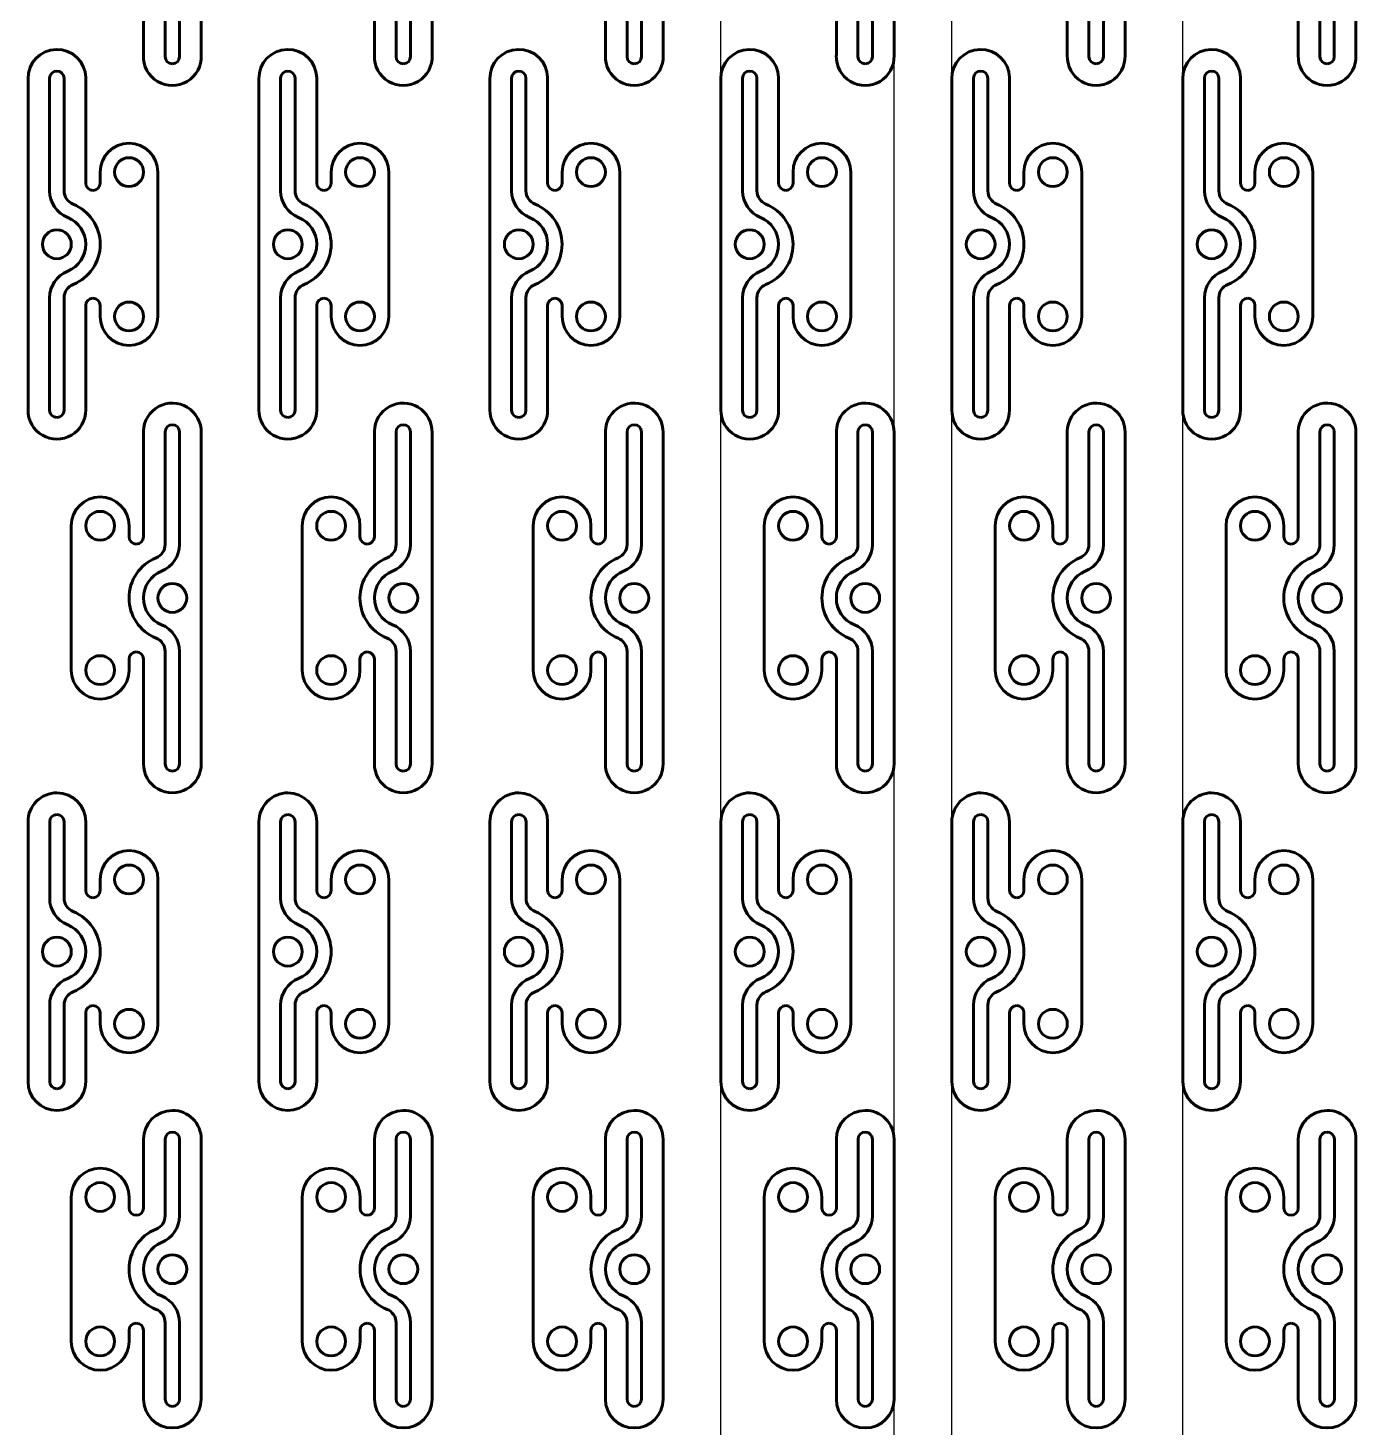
# Model space of a CAD drawing. Header units: millimetres. Extents: x -2 to 186, y -196 to 18.
# Drawn here: x -2 to 90, y -195 to -98 of the extents above; entities that cross this region are included whole.
import ezdxf

# ---------------------------------------------------------------- set-up
doc = ezdxf.new("R2010")
doc.units = ezdxf.units.MM
doc.linetypes.add('K5LT_BASIC', pattern=[0])

# ---------------------------------------------------------------- blocks, each defined once
blk = doc.blocks.new('U4')
at = {"color": 150, "linetype": 'K5LT_BASIC', "lineweight": 60, "true_color": 0x0080ff}
for p, q in [((6, -72.002), (6, -81.766)), ((7.5, -72.002), (7.5, -82.294)), ((8.5, -82.294), (8.5, -72.002)), ((10, -86.002), (10, -72.002)), ((1, -81.002), (1, -91.002)), ((5, -81.766), (5, -81.002)), ((10, -86.002), (10, -99.918)), ((7.5, -100.002), (7.5, -89.71)), ((8.5, -89.71), (8.5, -100.002)), ((5, -91.002), (5, -90.238)), ((6, -99.918), (6, -90.238))]:
    blk.add_line(p, q, dxfattribs=at)
for centre in [(3, -81.002), (3, -91.002)]:
    blk.add_circle(centre, 1, dxfattribs=at)
for centre, radius, start, end in [((8, -72.002), 2, 0, 180), ((8, -72.002), 0.5, 90, 180), ((8, -72.002), 0.5, 0, 90), ((3, -81.002), 2, 90, 180), ((3, -81.002), 2, 0, 90), ((5.5, -81.766), 0.5, 180, 270), ((5.5, -81.766), 0.5, 270, 0), ((6.5, -82.294), 1, 292.02431, 0), ((6.5, -82.294), 2, 292.02431, 0), ((8, -86.002), 3, 112.02431, 247.97569), ((8, -86.002), 2, 112.02431, 180), ((8, -86.002), 1, 360, 180), ((8, -86.002), 2, 180, 247.97569), ((8, -86.002), 1, 180, 360), ((6.5, -89.71), 2, 0, 67.97569), ((6.5, -89.71), 1, 0, 67.97569), ((5.5, -90.238), 0.5, 90, 180), ((5.5, -90.238), 0.5, 0, 90), ((3, -91.002), 2, 180, 270), ((3, -91.002), 2, 270, 0), ((8, -100.002), 2.002, 177.60869, 2.39131), ((8, -100.002), 0.5, 180, 270), ((8, -100.002), 0.5, 270, 0)]:
    blk.add_arc(centre, radius, start, end, dxfattribs=at)
blk = doc.blocks.new('U5')
at = {"color": 150, "linetype": 'K5LT_BASIC', "lineweight": 60, "true_color": 0x0080ff}
for p, q in [((-2, -113.003), (-2, -101.547)), ((-0.5, -109.295), (-0.5, -101.503)), ((0.5, -101.503), (0.5, -109.295)), ((2, -101.46), (2, -108.767)), ((3, -108.767), (3, -108.003)), ((7, -108.003), (7, -118.003)), ((-2, -113.003), (-2, -124.481)), ((-0.5, -116.712), (-0.5, -124.503)), ((0.5, -124.503), (0.5, -116.712)), ((2, -124.481), (2, -117.24)), ((3, -118.003), (3, -117.24))]:
    blk.add_line(p, q, dxfattribs=at)
for centre in [(5, -108.003), (5, -118.003)]:
    blk.add_circle(centre, 1, dxfattribs=at)
for centre, radius, start, end in [((0, -101.503), 2, 1.24142, 181.24142), ((0, -101.503), 0.5, 90, 180), ((0, -101.503), 0.5, 0, 90), ((5, -108.003), 2, 0, 180), ((1.5, -109.295), 2, 180, 247.97569), ((1.5, -109.295), 1, 180, 247.97569), ((2.5, -108.767), 0.5, 180, 270), ((2.5, -108.767), 0.5, 270, 0), ((0, -113.003), 3, 292.02431, 67.97569), ((0, -113.003), 2, 0, 67.97569), ((0, -113.003), 1, 0, 180), ((0, -113.003), 1, 180, 0), ((0, -113.003), 2, 292.02431, 0), ((1.5, -116.712), 2, 112.02431, 180), ((1.5, -116.712), 1, 112.02431, 180), ((2.5, -117.24), 0.5, 90, 180), ((2.5, -117.24), 0.5, 0, 90), ((5, -118.003), 2, 180, 0), ((0, -124.503), 2, 179.36217, 0.63783), ((0, -124.503), 0.5, 180, 270), ((0, -124.503), 0.5, 270, 0)]:
    blk.add_arc(centre, radius, start, end, dxfattribs=at)
blk = doc.blocks.new('U6')
at = {"color": 150, "linetype": 'K5LT_BASIC', "lineweight": 60, "true_color": 0x0080ff}
for p, q in [((6, -125.96), (6, -133.267)), ((7.5, -126.003), (7.5, -133.795)), ((8.5, -133.795), (8.5, -126.003)), ((10, -137.503), (10, -126.046)), ((1, -132.503), (1, -142.503)), ((5, -133.267), (5, -132.503)), ((10, -137.503), (10, -148.981)), ((7.5, -149.003), (7.5, -141.211)), ((8.5, -141.211), (8.5, -149.003)), ((5, -142.503), (5, -141.739)), ((6, -148.981), (6, -141.739))]:
    blk.add_line(p, q, dxfattribs=at)
for centre in [(3, -132.503), (3, -142.503)]:
    blk.add_circle(centre, 1, dxfattribs=at)
for centre, radius, start, end in [((8, -126.003), 2, 358.75858, 178.75858), ((8, -126.003), 0.5, 90, 180), ((8, -126.003), 0.5, 0, 90), ((3, -132.503), 2, 0, 180), ((5.5, -133.267), 0.5, 180, 270), ((5.5, -133.267), 0.5, 270, 0), ((6.5, -133.795), 1, 292.02431, 0), ((6.5, -133.795), 2, 292.02431, 0), ((8, -137.503), 3, 112.02431, 247.97569), ((8, -137.503), 2, 112.02431, 180), ((8, -137.503), 1, 360, 180), ((8, -137.503), 2, 180, 247.97569), ((8, -137.503), 1, 180, 360), ((6.5, -141.211), 2, 0, 67.97569), ((6.5, -141.211), 1, 0, 67.97569), ((5.5, -141.739), 0.5, 90, 180), ((5.5, -141.739), 0.5, 0, 90), ((3, -142.503), 2, 180, 360), ((8, -149.003), 2, 179.36217, 0.63783), ((8, -149.003), 0.5, 180, 270), ((8, -149.003), 0.5, 270, 0)]:
    blk.add_arc(centre, radius, start, end, dxfattribs=at)
blk = doc.blocks.new('U7')
at = {"color": 150, "linetype": 'K5LT_BASIC', "lineweight": 60, "true_color": 0x0080ff}
for p, q in [((6.001, -175.002), (6.001, -179.767)), ((7.501, -175.003), (7.501, -180.295)), ((8.501, -180.295), (8.501, -175.003)), ((10.001, -184.003), (10.001, -175.005)), ((1.001, -189.003), (1.001, -179.003)), ((5.001, -179.003), (5.001, -179.767)), ((10.001, -184.003), (10.001, -193.003)), ((7.501, -193.003), (7.501, -187.711)), ((8.501, -187.711), (8.501, -193.003)), ((5.001, -188.239), (5.001, -189.003)), ((6.001, -193.003), (6.001, -188.239))]:
    blk.add_line(p, q, dxfattribs=at)
for centre in [(3.001, -179.003), (3.001, -189.003)]:
    blk.add_circle(centre, 1, dxfattribs=at)
for centre, radius, start, end in [((8.001, -175.003), 2, 90.03883, 179.96117), ((8.001, -175.003), 2, 359.96117, 90.03883), ((8.001, -175.003), 0.5, 90, 180), ((8.001, -175.003), 0.5, 0, 90), ((3.001, -179.003), 2, 0, 180), ((5.501, -179.767), 0.5, 180, 270), ((5.501, -179.767), 0.5, 270, 0), ((6.501, -180.295), 1, 292.02431, 0), ((6.501, -180.295), 2, 292.02431, 0), ((8.001, -184.003), 3, 112.02431, 247.97569), ((8.001, -184.003), 2, 112.02431, 180), ((8.001, -184.003), 1, 360, 180), ((8.001, -184.003), 2, 180, 247.97569), ((8.001, -184.003), 1, 180, 360), ((6.501, -187.711), 2, 0, 67.97569), ((6.501, -187.711), 1, 0, 67.97569), ((5.501, -188.239), 0.5, 90, 180), ((5.501, -188.239), 0.5, 0, 90), ((3.001, -189.003), 2, 180, 0), ((8.001, -193.003), 2, 180, 0), ((8.001, -193.003), 0.5, 180, 270), ((8.001, -193.003), 0.5, 270, 0)]:
    blk.add_arc(centre, radius, start, end, dxfattribs=at)
blk = doc.blocks.new('U8')
at = {"color": 150, "linetype": 'K5LT_BASIC', "lineweight": 60, "true_color": 0x0080ff}
for p, q in [((-1.999, -162.003), (-1.999, -153.005)), ((-0.499, -158.295), (-0.499, -153.003)), ((0.501, -153.003), (0.501, -158.295)), ((2.001, -153.002), (2.001, -157.767)), ((3.001, -157.003), (3.001, -157.767)), ((7.001, -167.003), (7.001, -157.003)), ((-1.999, -162.003), (-1.999, -171.003)), ((-0.499, -165.711), (-0.499, -171.003)), ((0.501, -171.003), (0.501, -165.711)), ((2.001, -171.003), (2.001, -166.239)), ((3.001, -166.239), (3.001, -167.003))]:
    blk.add_line(p, q, dxfattribs=at)
for centre in [(5.001, -157.003), (5.001, -167.003)]:
    blk.add_circle(centre, 1, dxfattribs=at)
for centre, radius, start, end in [((0.001, -153.003), 2, 89.96117, 180.03883), ((0.001, -153.003), 2, 0.03883, 89.96117), ((0.001, -153.003), 0.5, 90, 180), ((0.001, -153.003), 0.5, 0, 90), ((5.001, -157.003), 2, 0, 180), ((2.501, -157.767), 0.5, 180, 270), ((2.501, -157.767), 0.5, 270, 0), ((1.501, -158.295), 2, 180, 247.97569), ((1.501, -158.295), 1, 180, 247.97569), ((0.001, -162.003), 3, 292.02431, 67.97569), ((0.001, -162.003), 2, 0, 67.97569), ((0.001, -162.003), 1, 0, 180), ((0.001, -162.003), 1, 180, 0), ((0.001, -162.003), 2, 292.02431, 0), ((1.501, -165.711), 2, 112.02431, 180), ((1.501, -165.711), 1, 112.02431, 180), ((2.501, -166.239), 0.5, 90, 180), ((2.501, -166.239), 0.5, 0, 90), ((5.001, -167.003), 2, 180, 0), ((0.001, -171.003), 2, 180, 0), ((0.001, -171.003), 0.5, 180, 270), ((0.001, -171.003), 0.5, 270, 0)]:
    blk.add_arc(centre, radius, start, end, dxfattribs=at)
blk = doc.blocks.new('U0')
for name in ['U4', 'U5', 'U6', 'U8', 'U7']:
    blk.add_blockref(name, (0, 0))
blk = doc.blocks.new('U13')
at = {"color": 150, "linetype": 'K5LT_BASIC', "lineweight": 60, "true_color": 0x0080ff}
for p, q in [((22, -72.002), (22, -81.766)), ((23.5, -72.002), (23.5, -82.294)), ((24.5, -82.294), (24.5, -72.002)), ((26, -86.002), (26, -72.002)), ((17, -81.002), (17, -91.002)), ((21, -81.766), (21, -81.002)), ((26, -86.002), (26, -99.918)), ((23.5, -100.002), (23.5, -89.71)), ((24.5, -89.71), (24.5, -100.002)), ((21, -91.002), (21, -90.238)), ((22, -99.918), (22, -90.238))]:
    blk.add_line(p, q, dxfattribs=at)
for centre in [(19, -81.002), (19, -91.002)]:
    blk.add_circle(centre, 1, dxfattribs=at)
for centre, radius, start, end in [((24, -72.002), 2, 0, 180), ((24, -72.002), 0.5, 90, 180), ((24, -72.002), 0.5, 0, 90), ((19, -81.002), 2, 90, 180), ((19, -81.002), 2, 0, 90), ((21.5, -81.766), 0.5, 180, 270), ((21.5, -81.766), 0.5, 270, 0), ((22.5, -82.294), 1, 292.02431, 0), ((22.5, -82.294), 2, 292.02431, 0), ((24, -86.002), 3, 112.02431, 247.97569), ((24, -86.002), 2, 112.02431, 180), ((24, -86.002), 1, 360, 180), ((24, -86.002), 2, 180, 247.97569), ((24, -86.002), 1, 180, 360), ((22.5, -89.71), 2, 0, 67.97569), ((22.5, -89.71), 1, 0, 67.97569), ((21.5, -90.238), 0.5, 90, 180), ((21.5, -90.238), 0.5, 0, 90), ((19, -91.002), 2, 180, 270), ((19, -91.002), 2, 270, 0), ((24, -100.002), 2.002, 177.60869, 2.39131), ((24, -100.002), 0.5, 180, 270), ((24, -100.002), 0.5, 270, 0)]:
    blk.add_arc(centre, radius, start, end, dxfattribs=at)
blk = doc.blocks.new('U14')
at = {"color": 150, "linetype": 'K5LT_BASIC', "lineweight": 60, "true_color": 0x0080ff}
for p, q in [((14, -113.003), (14, -101.547)), ((15.5, -109.295), (15.5, -101.503)), ((16.5, -101.503), (16.5, -109.295)), ((18, -101.46), (18, -108.767)), ((19, -108.767), (19, -108.003)), ((23, -108.003), (23, -118.003)), ((14, -113.003), (14, -124.481)), ((15.5, -116.712), (15.5, -124.503)), ((16.5, -124.503), (16.5, -116.712)), ((18, -124.481), (18, -117.24)), ((19, -118.003), (19, -117.24))]:
    blk.add_line(p, q, dxfattribs=at)
for centre in [(21, -108.003), (21, -118.003)]:
    blk.add_circle(centre, 1, dxfattribs=at)
for centre, radius, start, end in [((16, -101.503), 2, 1.24142, 181.24142), ((16, -101.503), 0.5, 90, 180), ((16, -101.503), 0.5, 0, 90), ((21, -108.003), 2, 0, 180), ((17.5, -109.295), 2, 180, 247.97569), ((17.5, -109.295), 1, 180, 247.97569), ((18.5, -108.767), 0.5, 180, 270), ((18.5, -108.767), 0.5, 270, 0), ((16, -113.003), 3, 292.02431, 67.97569), ((16, -113.003), 2, 0, 67.97569), ((16, -113.003), 1, 0, 180), ((16, -113.003), 1, 180, 0), ((16, -113.003), 2, 292.02431, 0), ((17.5, -116.712), 2, 112.02431, 180), ((17.5, -116.712), 1, 112.02431, 180), ((18.5, -117.24), 0.5, 90, 180), ((18.5, -117.24), 0.5, 0, 90), ((21, -118.003), 2, 180, 0), ((16, -124.503), 2, 179.36217, 0.63783), ((16, -124.503), 0.5, 180, 270), ((16, -124.503), 0.5, 270, 0)]:
    blk.add_arc(centre, radius, start, end, dxfattribs=at)
blk = doc.blocks.new('U15')
at = {"color": 150, "linetype": 'K5LT_BASIC', "lineweight": 60, "true_color": 0x0080ff}
for p, q in [((22, -125.96), (22, -133.267)), ((23.5, -126.003), (23.5, -133.795)), ((24.5, -133.795), (24.5, -126.003)), ((26, -137.503), (26, -126.046)), ((17, -132.503), (17, -142.503)), ((21, -133.267), (21, -132.503)), ((26, -137.503), (26, -148.981)), ((23.5, -149.003), (23.5, -141.211)), ((24.5, -141.211), (24.5, -149.003)), ((21, -142.503), (21, -141.739)), ((22, -148.981), (22, -141.739))]:
    blk.add_line(p, q, dxfattribs=at)
for centre in [(19, -132.503), (19, -142.503)]:
    blk.add_circle(centre, 1, dxfattribs=at)
for centre, radius, start, end in [((24, -126.003), 2, 358.75858, 178.75858), ((24, -126.003), 0.5, 90, 180), ((24, -126.003), 0.5, 0, 90), ((19, -132.503), 2, 0, 180), ((21.5, -133.267), 0.5, 180, 270), ((21.5, -133.267), 0.5, 270, 0), ((22.5, -133.795), 1, 292.02431, 0), ((22.5, -133.795), 2, 292.02431, 0), ((24, -137.503), 3, 112.02431, 247.97569), ((24, -137.503), 2, 112.02431, 180), ((24, -137.503), 1, 360, 180), ((24, -137.503), 2, 180, 247.97569), ((24, -137.503), 1, 180, 360), ((22.5, -141.211), 2, 0, 67.97569), ((22.5, -141.211), 1, 0, 67.97569), ((21.5, -141.739), 0.5, 90, 180), ((21.5, -141.739), 0.5, 0, 90), ((19, -142.503), 2, 180, 360), ((24, -149.003), 2, 179.36217, 0.63783), ((24, -149.003), 0.5, 180, 270), ((24, -149.003), 0.5, 270, 0)]:
    blk.add_arc(centre, radius, start, end, dxfattribs=at)
blk = doc.blocks.new('U16')
at = {"color": 150, "linetype": 'K5LT_BASIC', "lineweight": 60, "true_color": 0x0080ff}
for p, q in [((22.001, -175.002), (22.001, -179.767)), ((23.501, -175.003), (23.501, -180.295)), ((24.501, -180.295), (24.501, -175.003)), ((26.001, -184.003), (26.001, -175.005)), ((17.001, -189.003), (17.001, -179.003)), ((21.001, -179.003), (21.001, -179.767)), ((26.001, -184.003), (26.001, -193.003)), ((23.501, -193.003), (23.501, -187.711)), ((24.501, -187.711), (24.501, -193.003)), ((21.001, -188.239), (21.001, -189.003)), ((22.001, -193.003), (22.001, -188.239))]:
    blk.add_line(p, q, dxfattribs=at)
for centre in [(19.001, -179.003), (19.001, -189.003)]:
    blk.add_circle(centre, 1, dxfattribs=at)
for centre, radius, start, end in [((24.001, -175.003), 2, 90.03883, 179.96117), ((24.001, -175.003), 2, 359.96117, 90.03883), ((24.001, -175.003), 0.5, 90, 180), ((24.001, -175.003), 0.5, 0, 90), ((19.001, -179.003), 2, 0, 180), ((21.501, -179.767), 0.5, 180, 270), ((21.501, -179.767), 0.5, 270, 0), ((22.501, -180.295), 1, 292.02431, 0), ((22.501, -180.295), 2, 292.02431, 0), ((24.001, -184.003), 3, 112.02431, 247.97569), ((24.001, -184.003), 2, 112.02431, 180), ((24.001, -184.003), 1, 360, 180), ((24.001, -184.003), 2, 180, 247.97569), ((24.001, -184.003), 1, 180, 360), ((22.501, -187.711), 2, 0, 67.97569), ((22.501, -187.711), 1, 0, 67.97569), ((21.501, -188.239), 0.5, 90, 180), ((21.501, -188.239), 0.5, 0, 90), ((19.001, -189.003), 2, 180, 0), ((24.001, -193.003), 2, 180, 0), ((24.001, -193.003), 0.5, 180, 270), ((24.001, -193.003), 0.5, 270, 0)]:
    blk.add_arc(centre, radius, start, end, dxfattribs=at)
blk = doc.blocks.new('U17')
at = {"color": 150, "linetype": 'K5LT_BASIC', "lineweight": 60, "true_color": 0x0080ff}
for p, q in [((14.001, -162.003), (14.001, -153.005)), ((15.501, -158.295), (15.501, -153.003)), ((16.501, -153.003), (16.501, -158.295)), ((18.001, -153.002), (18.001, -157.767)), ((19.001, -157.003), (19.001, -157.767)), ((23.001, -167.003), (23.001, -157.003)), ((14.001, -162.003), (14.001, -171.003)), ((15.501, -165.711), (15.501, -171.003)), ((16.501, -171.003), (16.501, -165.711)), ((18.001, -171.003), (18.001, -166.239)), ((19.001, -166.239), (19.001, -167.003))]:
    blk.add_line(p, q, dxfattribs=at)
for centre in [(21.001, -157.003), (21.001, -167.003)]:
    blk.add_circle(centre, 1, dxfattribs=at)
for centre, radius, start, end in [((16.001, -153.003), 2, 89.96117, 180.03883), ((16.001, -153.003), 2, 0.03883, 89.96117), ((16.001, -153.003), 0.5, 90, 180), ((16.001, -153.003), 0.5, 0, 90), ((21.001, -157.003), 2, 0, 180), ((18.501, -157.767), 0.5, 180, 270), ((18.501, -157.767), 0.5, 270, 0), ((17.501, -158.295), 2, 180, 247.97569), ((17.501, -158.295), 1, 180, 247.97569), ((16.001, -162.003), 3, 292.02431, 67.97569), ((16.001, -162.003), 2, 0, 67.97569), ((16.001, -162.003), 1, 0, 180), ((16.001, -162.003), 1, 180, 0), ((16.001, -162.003), 2, 292.02431, 0), ((17.501, -165.711), 2, 112.02431, 180), ((17.501, -165.711), 1, 112.02431, 180), ((18.501, -166.239), 0.5, 90, 180), ((18.501, -166.239), 0.5, 0, 90), ((21.001, -167.003), 2, 180, 0), ((16.001, -171.003), 2, 180, 0), ((16.001, -171.003), 0.5, 180, 270), ((16.001, -171.003), 0.5, 270, 0)]:
    blk.add_arc(centre, radius, start, end, dxfattribs=at)
blk = doc.blocks.new('U9')
for name in ['U13', 'U14', 'U15', 'U17', 'U16']:
    blk.add_blockref(name, (0, 0))
blk = doc.blocks.new('U22')
at = {"color": 150, "linetype": 'K5LT_BASIC', "lineweight": 60, "true_color": 0x0080ff}
for p, q in [((38, -72.002), (38, -81.766)), ((39.5, -72.002), (39.5, -82.294)), ((40.5, -82.294), (40.5, -72.002)), ((42, -86.002), (42, -72.002)), ((33, -81.002), (33, -91.002)), ((37, -81.766), (37, -81.002)), ((42, -86.002), (42, -99.918)), ((39.5, -100.002), (39.5, -89.71)), ((40.5, -89.71), (40.5, -100.002)), ((37, -91.002), (37, -90.238)), ((38, -99.918), (38, -90.238))]:
    blk.add_line(p, q, dxfattribs=at)
for centre in [(35, -81.002), (35, -91.002)]:
    blk.add_circle(centre, 1, dxfattribs=at)
for centre, radius, start, end in [((40, -72.002), 2, 0, 180), ((40, -72.002), 0.5, 90, 180), ((40, -72.002), 0.5, 0, 90), ((35, -81.002), 2, 90, 180), ((35, -81.002), 2, 0, 90), ((37.5, -81.766), 0.5, 180, 270), ((37.5, -81.766), 0.5, 270, 0), ((38.5, -82.294), 1, 292.02431, 0), ((38.5, -82.294), 2, 292.02431, 0), ((40, -86.002), 3, 112.02431, 247.97569), ((40, -86.002), 2, 112.02431, 180), ((40, -86.002), 1, 360, 180), ((40, -86.002), 2, 180, 247.97569), ((40, -86.002), 1, 180, 360), ((38.5, -89.71), 2, 0, 67.97569), ((38.5, -89.71), 1, 0, 67.97569), ((37.5, -90.238), 0.5, 90, 180), ((37.5, -90.238), 0.5, 0, 90), ((35, -91.002), 2, 180, 270), ((35, -91.002), 2, 270, 0), ((40, -100.002), 2.002, 177.60869, 2.39131), ((40, -100.002), 0.5, 180, 270), ((40, -100.002), 0.5, 270, 0)]:
    blk.add_arc(centre, radius, start, end, dxfattribs=at)
blk = doc.blocks.new('U23')
at = {"color": 150, "linetype": 'K5LT_BASIC', "lineweight": 60, "true_color": 0x0080ff}
for p, q in [((30, -113.003), (30, -101.547)), ((31.5, -109.295), (31.5, -101.503)), ((32.5, -101.503), (32.5, -109.295)), ((34, -101.46), (34, -108.767)), ((35, -108.767), (35, -108.003)), ((39, -108.003), (39, -118.003)), ((30, -113.003), (30, -124.481)), ((31.5, -116.712), (31.5, -124.503)), ((32.5, -124.503), (32.5, -116.712)), ((34, -124.481), (34, -117.24)), ((35, -118.003), (35, -117.24))]:
    blk.add_line(p, q, dxfattribs=at)
for centre in [(37, -108.003), (37, -118.003)]:
    blk.add_circle(centre, 1, dxfattribs=at)
for centre, radius, start, end in [((32, -101.503), 2, 1.24142, 181.24142), ((32, -101.503), 0.5, 90, 180), ((32, -101.503), 0.5, 0, 90), ((37, -108.003), 2, 0, 180), ((33.5, -109.295), 2, 180, 247.97569), ((33.5, -109.295), 1, 180, 247.97569), ((34.5, -108.767), 0.5, 180, 270), ((34.5, -108.767), 0.5, 270, 0), ((32, -113.003), 3, 292.02431, 67.97569), ((32, -113.003), 2, 0, 67.97569), ((32, -113.003), 1, 0, 180), ((32, -113.003), 1, 180, 0), ((32, -113.003), 2, 292.02431, 0), ((33.5, -116.712), 2, 112.02431, 180), ((33.5, -116.712), 1, 112.02431, 180), ((34.5, -117.24), 0.5, 90, 180), ((34.5, -117.24), 0.5, 0, 90), ((37, -118.003), 2, 180, 0), ((32, -124.503), 2, 179.36217, 0.63783), ((32, -124.503), 0.5, 180, 270), ((32, -124.503), 0.5, 270, 0)]:
    blk.add_arc(centre, radius, start, end, dxfattribs=at)
blk = doc.blocks.new('U24')
at = {"color": 150, "linetype": 'K5LT_BASIC', "lineweight": 60, "true_color": 0x0080ff}
for p, q in [((38, -125.96), (38, -133.267)), ((39.5, -126.003), (39.5, -133.795)), ((40.5, -133.795), (40.5, -126.003)), ((42, -137.503), (42, -126.046)), ((33, -132.503), (33, -142.503)), ((37, -133.267), (37, -132.503)), ((42, -137.503), (42, -148.981)), ((39.5, -149.003), (39.5, -141.211)), ((40.5, -141.211), (40.5, -149.003)), ((37, -142.503), (37, -141.739)), ((38, -148.981), (38, -141.739))]:
    blk.add_line(p, q, dxfattribs=at)
for centre in [(35, -132.503), (35, -142.503)]:
    blk.add_circle(centre, 1, dxfattribs=at)
for centre, radius, start, end in [((40, -126.003), 2, 358.75858, 178.75858), ((40, -126.003), 0.5, 90, 180), ((40, -126.003), 0.5, 0, 90), ((35, -132.503), 2, 0, 180), ((37.5, -133.267), 0.5, 180, 270), ((37.5, -133.267), 0.5, 270, 0), ((38.5, -133.795), 1, 292.02431, 0), ((38.5, -133.795), 2, 292.02431, 0), ((40, -137.503), 3, 112.02431, 247.97569), ((40, -137.503), 2, 112.02431, 180), ((40, -137.503), 1, 360, 180), ((40, -137.503), 2, 180, 247.97569), ((40, -137.503), 1, 180, 360), ((38.5, -141.211), 2, 0, 67.97569), ((38.5, -141.211), 1, 0, 67.97569), ((37.5, -141.739), 0.5, 90, 180), ((37.5, -141.739), 0.5, 0, 90), ((35, -142.503), 2, 180, 360), ((40, -149.003), 2, 179.36217, 0.63783), ((40, -149.003), 0.5, 180, 270), ((40, -149.003), 0.5, 270, 0)]:
    blk.add_arc(centre, radius, start, end, dxfattribs=at)
blk = doc.blocks.new('U25')
at = {"color": 150, "linetype": 'K5LT_BASIC', "lineweight": 60, "true_color": 0x0080ff}
for p, q in [((38.001, -175.002), (38.001, -179.767)), ((39.501, -175.003), (39.501, -180.295)), ((40.501, -180.295), (40.501, -175.003)), ((42.001, -184.003), (42.001, -175.005)), ((33.001, -189.003), (33.001, -179.003)), ((37.001, -179.003), (37.001, -179.767)), ((42.001, -184.003), (42.001, -193.003)), ((39.501, -193.003), (39.501, -187.711)), ((40.501, -187.711), (40.501, -193.003)), ((37.001, -188.239), (37.001, -189.003)), ((38.001, -193.003), (38.001, -188.239))]:
    blk.add_line(p, q, dxfattribs=at)
for centre in [(35.001, -179.003), (35.001, -189.003)]:
    blk.add_circle(centre, 1, dxfattribs=at)
for centre, radius, start, end in [((40.001, -175.003), 2, 90.03883, 179.96117), ((40.001, -175.003), 2, 359.96117, 90.03883), ((40.001, -175.003), 0.5, 90, 180), ((40.001, -175.003), 0.5, 0, 90), ((35.001, -179.003), 2, 0, 180), ((37.501, -179.767), 0.5, 180, 270), ((37.501, -179.767), 0.5, 270, 0), ((38.501, -180.295), 1, 292.02431, 0), ((38.501, -180.295), 2, 292.02431, 0), ((40.001, -184.003), 3, 112.02431, 247.97569), ((40.001, -184.003), 2, 112.02431, 180), ((40.001, -184.003), 1, 360, 180), ((40.001, -184.003), 2, 180, 247.97569), ((40.001, -184.003), 1, 180, 360), ((38.501, -187.711), 2, 0, 67.97569), ((38.501, -187.711), 1, 0, 67.97569), ((37.501, -188.239), 0.5, 90, 180), ((37.501, -188.239), 0.5, 0, 90), ((35.001, -189.003), 2, 180, 0), ((40.001, -193.003), 2, 180, 0), ((40.001, -193.003), 0.5, 180, 270), ((40.001, -193.003), 0.5, 270, 0)]:
    blk.add_arc(centre, radius, start, end, dxfattribs=at)
blk = doc.blocks.new('U26')
at = {"color": 150, "linetype": 'K5LT_BASIC', "lineweight": 60, "true_color": 0x0080ff}
for p, q in [((30.001, -162.003), (30.001, -153.005)), ((31.501, -158.295), (31.501, -153.003)), ((32.501, -153.003), (32.501, -158.295)), ((34.001, -153.002), (34.001, -157.767)), ((35.001, -157.003), (35.001, -157.767)), ((39.001, -167.003), (39.001, -157.003)), ((30.001, -162.003), (30.001, -171.003)), ((31.501, -165.711), (31.501, -171.003)), ((32.501, -171.003), (32.501, -165.711)), ((34.001, -171.003), (34.001, -166.239)), ((35.001, -166.239), (35.001, -167.003))]:
    blk.add_line(p, q, dxfattribs=at)
for centre in [(37.001, -157.003), (37.001, -167.003)]:
    blk.add_circle(centre, 1, dxfattribs=at)
for centre, radius, start, end in [((32.001, -153.003), 2, 89.96117, 180.03883), ((32.001, -153.003), 2, 0.03883, 89.96117), ((32.001, -153.003), 0.5, 90, 180), ((32.001, -153.003), 0.5, 0, 90), ((37.001, -157.003), 2, 0, 180), ((34.501, -157.767), 0.5, 180, 270), ((34.501, -157.767), 0.5, 270, 0), ((33.501, -158.295), 2, 180, 247.97569), ((33.501, -158.295), 1, 180, 247.97569), ((32.001, -162.003), 3, 292.02431, 67.97569), ((32.001, -162.003), 2, 0, 67.97569), ((32.001, -162.003), 1, 0, 180), ((32.001, -162.003), 1, 180, 0), ((32.001, -162.003), 2, 292.02431, 0), ((33.501, -165.711), 2, 112.02431, 180), ((33.501, -165.711), 1, 112.02431, 180), ((34.501, -166.239), 0.5, 90, 180), ((34.501, -166.239), 0.5, 0, 90), ((37.001, -167.003), 2, 180, 0), ((32.001, -171.003), 2, 180, 0), ((32.001, -171.003), 0.5, 180, 270), ((32.001, -171.003), 0.5, 270, 0)]:
    blk.add_arc(centre, radius, start, end, dxfattribs=at)
blk = doc.blocks.new('U18')
for name in ['U22', 'U23', 'U24', 'U26', 'U25']:
    blk.add_blockref(name, (0, 0))
blk = doc.blocks.new('U31')
at = {"color": 150, "linetype": 'K5LT_BASIC', "lineweight": 60, "true_color": 0x0080ff}
for p, q in [((54, -72.002), (54, -81.766)), ((55.5, -72.002), (55.5, -82.294)), ((56.5, -82.294), (56.5, -72.002)), ((58, -86.002), (58, -72.002)), ((49, -81.002), (49, -91.002)), ((53, -81.766), (53, -81.002)), ((58, -86.002), (58, -99.918)), ((55.5, -100.002), (55.5, -89.71)), ((56.5, -89.71), (56.5, -100.002)), ((53, -91.002), (53, -90.238)), ((54, -99.918), (54, -90.238))]:
    blk.add_line(p, q, dxfattribs=at)
for centre in [(51, -81.002), (51, -91.002)]:
    blk.add_circle(centre, 1, dxfattribs=at)
for centre, radius, start, end in [((56, -72.002), 2, 0, 180), ((56, -72.002), 0.5, 90, 180), ((56, -72.002), 0.5, 0, 90), ((51, -81.002), 2, 90, 180), ((51, -81.002), 2, 0, 90), ((53.5, -81.766), 0.5, 180, 270), ((53.5, -81.766), 0.5, 270, 0), ((54.5, -82.294), 1, 292.02431, 0), ((54.5, -82.294), 2, 292.02431, 0), ((56, -86.002), 3, 112.02431, 247.97569), ((56, -86.002), 2, 112.02431, 180), ((56, -86.002), 1, 360, 180), ((56, -86.002), 2, 180, 247.97569), ((56, -86.002), 1, 180, 360), ((54.5, -89.71), 2, 0, 67.97569), ((54.5, -89.71), 1, 0, 67.97569), ((53.5, -90.238), 0.5, 90, 180), ((53.5, -90.238), 0.5, 0, 90), ((51, -91.002), 2, 180, 270), ((51, -91.002), 2, 270, 0), ((56, -100.002), 2.002, 177.60869, 2.39131), ((56, -100.002), 0.5, 180, 270), ((56, -100.002), 0.5, 270, 0)]:
    blk.add_arc(centre, radius, start, end, dxfattribs=at)
blk = doc.blocks.new('U32')
at = {"color": 150, "linetype": 'K5LT_BASIC', "lineweight": 60, "true_color": 0x0080ff}
for p, q in [((46, -113.003), (46, -101.547)), ((47.5, -109.295), (47.5, -101.503)), ((48.5, -101.503), (48.5, -109.295)), ((50, -101.46), (50, -108.767)), ((51, -108.767), (51, -108.003)), ((55, -108.003), (55, -118.003)), ((46, -113.003), (46, -124.481)), ((47.5, -116.712), (47.5, -124.503)), ((48.5, -124.503), (48.5, -116.712)), ((50, -124.481), (50, -117.24)), ((51, -118.003), (51, -117.24))]:
    blk.add_line(p, q, dxfattribs=at)
for centre in [(53, -108.003), (53, -118.003)]:
    blk.add_circle(centre, 1, dxfattribs=at)
for centre, radius, start, end in [((48, -101.503), 2, 1.24142, 181.24142), ((48, -101.503), 0.5, 90, 180), ((48, -101.503), 0.5, 0, 90), ((53, -108.003), 2, 0, 180), ((49.5, -109.295), 2, 180, 247.97569), ((49.5, -109.295), 1, 180, 247.97569), ((50.5, -108.767), 0.5, 180, 270), ((50.5, -108.767), 0.5, 270, 0), ((48, -113.003), 3, 292.02431, 67.97569), ((48, -113.003), 2, 0, 67.97569), ((48, -113.003), 1, 0, 180), ((48, -113.003), 1, 180, 0), ((48, -113.003), 2, 292.02431, 0), ((49.5, -116.712), 2, 112.02431, 180), ((49.5, -116.712), 1, 112.02431, 180), ((50.5, -117.24), 0.5, 90, 180), ((50.5, -117.24), 0.5, 0, 90), ((53, -118.003), 2, 180, 0), ((48, -124.503), 2, 179.36217, 0.63783), ((48, -124.503), 0.5, 180, 270), ((48, -124.503), 0.5, 270, 0)]:
    blk.add_arc(centre, radius, start, end, dxfattribs=at)
blk = doc.blocks.new('U33')
at = {"color": 150, "linetype": 'K5LT_BASIC', "lineweight": 60, "true_color": 0x0080ff}
for p, q in [((54, -125.96), (54, -133.267)), ((55.5, -126.003), (55.5, -133.795)), ((56.5, -133.795), (56.5, -126.003)), ((58, -137.503), (58, -126.046)), ((49, -132.503), (49, -142.503)), ((53, -133.267), (53, -132.503)), ((58, -137.503), (58, -148.981)), ((55.5, -149.003), (55.5, -141.211)), ((56.5, -141.211), (56.5, -149.003)), ((53, -142.503), (53, -141.739)), ((54, -148.981), (54, -141.739))]:
    blk.add_line(p, q, dxfattribs=at)
for centre in [(51, -132.503), (51, -142.503)]:
    blk.add_circle(centre, 1, dxfattribs=at)
for centre, radius, start, end in [((56, -126.003), 2, 358.75858, 178.75858), ((56, -126.003), 0.5, 90, 180), ((56, -126.003), 0.5, 0, 90), ((51, -132.503), 2, 0, 180), ((53.5, -133.267), 0.5, 180, 270), ((53.5, -133.267), 0.5, 270, 0), ((54.5, -133.795), 1, 292.02431, 0), ((54.5, -133.795), 2, 292.02431, 0), ((56, -137.503), 3, 112.02431, 247.97569), ((56, -137.503), 2, 112.02431, 180), ((56, -137.503), 1, 360, 180), ((56, -137.503), 2, 180, 247.97569), ((56, -137.503), 1, 180, 360), ((54.5, -141.211), 2, 0, 67.97569), ((54.5, -141.211), 1, 0, 67.97569), ((53.5, -141.739), 0.5, 90, 180), ((53.5, -141.739), 0.5, 0, 90), ((51, -142.503), 2, 180, 360), ((56, -149.003), 2, 179.36217, 0.63783), ((56, -149.003), 0.5, 180, 270), ((56, -149.003), 0.5, 270, 0)]:
    blk.add_arc(centre, radius, start, end, dxfattribs=at)
blk = doc.blocks.new('U34')
at = {"color": 150, "linetype": 'K5LT_BASIC', "lineweight": 60, "true_color": 0x0080ff}
for p, q in [((54.001, -175.002), (54.001, -179.767)), ((55.501, -175.003), (55.501, -180.295)), ((56.501, -180.295), (56.501, -175.003)), ((58.001, -184.003), (58.001, -175.005)), ((49.001, -189.003), (49.001, -179.003)), ((53.001, -179.003), (53.001, -179.767)), ((58.001, -184.003), (58.001, -193.003)), ((55.501, -193.003), (55.501, -187.711)), ((56.501, -187.711), (56.501, -193.003)), ((53.001, -188.239), (53.001, -189.003)), ((54.001, -193.003), (54.001, -188.239))]:
    blk.add_line(p, q, dxfattribs=at)
for centre in [(51.001, -179.003), (51.001, -189.003)]:
    blk.add_circle(centre, 1, dxfattribs=at)
for centre, radius, start, end in [((56.001, -175.003), 2, 90.03883, 179.96117), ((56.001, -175.003), 2, 359.96117, 90.03883), ((56.001, -175.003), 0.5, 90, 180), ((56.001, -175.003), 0.5, 0, 90), ((51.001, -179.003), 2, 0, 180), ((53.501, -179.767), 0.5, 180, 270), ((53.501, -179.767), 0.5, 270, 0), ((54.501, -180.295), 1, 292.02431, 0), ((54.501, -180.295), 2, 292.02431, 0), ((56.001, -184.003), 3, 112.02431, 247.97569), ((56.001, -184.003), 2, 112.02431, 180), ((56.001, -184.003), 1, 360, 180), ((56.001, -184.003), 2, 180, 247.97569), ((56.001, -184.003), 1, 180, 360), ((54.501, -187.711), 2, 0, 67.97569), ((54.501, -187.711), 1, 0, 67.97569), ((53.501, -188.239), 0.5, 90, 180), ((53.501, -188.239), 0.5, 0, 90), ((51.001, -189.003), 2, 180, 0), ((56.001, -193.003), 2, 180, 0), ((56.001, -193.003), 0.5, 180, 270), ((56.001, -193.003), 0.5, 270, 0)]:
    blk.add_arc(centre, radius, start, end, dxfattribs=at)
blk = doc.blocks.new('U35')
at = {"color": 150, "linetype": 'K5LT_BASIC', "lineweight": 60, "true_color": 0x0080ff}
for p, q in [((46.001, -162.003), (46.001, -153.005)), ((47.501, -158.295), (47.501, -153.003)), ((48.501, -153.003), (48.501, -158.295)), ((50.001, -153.002), (50.001, -157.767)), ((51.001, -157.003), (51.001, -157.767)), ((55.001, -167.003), (55.001, -157.003)), ((46.001, -162.003), (46.001, -171.003)), ((47.501, -165.711), (47.501, -171.003)), ((48.501, -171.003), (48.501, -165.711)), ((50.001, -171.003), (50.001, -166.239)), ((51.001, -166.239), (51.001, -167.003))]:
    blk.add_line(p, q, dxfattribs=at)
for centre in [(53.001, -157.003), (53.001, -167.003)]:
    blk.add_circle(centre, 1, dxfattribs=at)
for centre, radius, start, end in [((48.001, -153.003), 2, 89.96117, 180.03883), ((48.001, -153.003), 2, 0.03883, 89.96117), ((48.001, -153.003), 0.5, 90, 180), ((48.001, -153.003), 0.5, 0, 90), ((53.001, -157.003), 2, 0, 180), ((50.501, -157.767), 0.5, 180, 270), ((50.501, -157.767), 0.5, 270, 0), ((49.501, -158.295), 2, 180, 247.97569), ((49.501, -158.295), 1, 180, 247.97569), ((48.001, -162.003), 3, 292.02431, 67.97569), ((48.001, -162.003), 2, 0, 67.97569), ((48.001, -162.003), 1, 0, 180), ((48.001, -162.003), 1, 180, 0), ((48.001, -162.003), 2, 292.02431, 0), ((49.501, -165.711), 2, 112.02431, 180), ((49.501, -165.711), 1, 112.02431, 180), ((50.501, -166.239), 0.5, 90, 180), ((50.501, -166.239), 0.5, 0, 90), ((53.001, -167.003), 2, 180, 0), ((48.001, -171.003), 2, 180, 0), ((48.001, -171.003), 0.5, 180, 270), ((48.001, -171.003), 0.5, 270, 0)]:
    blk.add_arc(centre, radius, start, end, dxfattribs=at)
blk = doc.blocks.new('U27')
for name in ['U31', 'U32', 'U33', 'U35', 'U34']:
    blk.add_blockref(name, (0, 0))
blk = doc.blocks.new('U40')
at = {"color": 150, "linetype": 'K5LT_BASIC', "lineweight": 60, "true_color": 0x0080ff}
for p, q in [((70, -72.002), (70, -81.766)), ((71.5, -72.002), (71.5, -82.294)), ((72.5, -82.294), (72.5, -72.002)), ((74, -86.002), (74, -72.002)), ((65, -81.002), (65, -91.002)), ((69, -81.766), (69, -81.002)), ((74, -86.002), (74, -99.918)), ((71.5, -100.002), (71.5, -89.71)), ((72.5, -89.71), (72.5, -100.002)), ((69, -91.002), (69, -90.238)), ((70, -99.918), (70, -90.238))]:
    blk.add_line(p, q, dxfattribs=at)
for centre in [(67, -81.002), (67, -91.002)]:
    blk.add_circle(centre, 1, dxfattribs=at)
for centre, radius, start, end in [((72, -72.002), 2, 0, 180), ((72, -72.002), 0.5, 90, 180), ((72, -72.002), 0.5, 0, 90), ((67, -81.002), 2, 90, 180), ((67, -81.002), 2, 0, 90), ((69.5, -81.766), 0.5, 180, 270), ((69.5, -81.766), 0.5, 270, 0), ((70.5, -82.294), 1, 292.02431, 0), ((70.5, -82.294), 2, 292.02431, 0), ((72, -86.002), 3, 112.02431, 247.97569), ((72, -86.002), 2, 112.02431, 180), ((72, -86.002), 1, 360, 180), ((72, -86.002), 2, 180, 247.97569), ((72, -86.002), 1, 180, 360), ((70.5, -89.71), 2, 0, 67.97569), ((70.5, -89.71), 1, 0, 67.97569), ((69.5, -90.238), 0.5, 90, 180), ((69.5, -90.238), 0.5, 0, 90), ((67, -91.002), 2, 180, 270), ((67, -91.002), 2, 270, 0), ((72, -100.002), 2.002, 177.60869, 2.39131), ((72, -100.002), 0.5, 180, 270), ((72, -100.002), 0.5, 270, 0)]:
    blk.add_arc(centre, radius, start, end, dxfattribs=at)
blk = doc.blocks.new('U41')
at = {"color": 150, "linetype": 'K5LT_BASIC', "lineweight": 60, "true_color": 0x0080ff}
for p, q in [((62, -113.003), (62, -101.547)), ((63.5, -109.295), (63.5, -101.503)), ((64.5, -101.503), (64.5, -109.295)), ((66, -101.46), (66, -108.767)), ((67, -108.767), (67, -108.003)), ((71, -108.003), (71, -118.003)), ((62, -113.003), (62, -124.481)), ((63.5, -116.712), (63.5, -124.503)), ((64.5, -124.503), (64.5, -116.712)), ((66, -124.481), (66, -117.24)), ((67, -118.003), (67, -117.24))]:
    blk.add_line(p, q, dxfattribs=at)
for centre in [(69, -108.003), (69, -118.003)]:
    blk.add_circle(centre, 1, dxfattribs=at)
for centre, radius, start, end in [((64, -101.503), 2, 1.24142, 181.24142), ((64, -101.503), 0.5, 90, 180), ((64, -101.503), 0.5, 0, 90), ((69, -108.003), 2, 0, 180), ((65.5, -109.295), 2, 180, 247.97569), ((65.5, -109.295), 1, 180, 247.97569), ((66.5, -108.767), 0.5, 180, 270), ((66.5, -108.767), 0.5, 270, 0), ((64, -113.003), 3, 292.02431, 67.97569), ((64, -113.003), 2, 0, 67.97569), ((64, -113.003), 1, 0, 180), ((64, -113.003), 1, 180, 0), ((64, -113.003), 2, 292.02431, 0), ((65.5, -116.712), 2, 112.02431, 180), ((65.5, -116.712), 1, 112.02431, 180), ((66.5, -117.24), 0.5, 90, 180), ((66.5, -117.24), 0.5, 0, 90), ((69, -118.003), 2, 180, 0), ((64, -124.503), 2, 179.36217, 0.63783), ((64, -124.503), 0.5, 180, 270), ((64, -124.503), 0.5, 270, 0)]:
    blk.add_arc(centre, radius, start, end, dxfattribs=at)
blk = doc.blocks.new('U42')
at = {"color": 150, "linetype": 'K5LT_BASIC', "lineweight": 60, "true_color": 0x0080ff}
for p, q in [((70, -125.96), (70, -133.267)), ((71.5, -126.003), (71.5, -133.795)), ((72.5, -133.795), (72.5, -126.003)), ((74, -137.503), (74, -126.046)), ((65, -132.503), (65, -142.503)), ((69, -133.267), (69, -132.503)), ((74, -137.503), (74, -148.981)), ((71.5, -149.003), (71.5, -141.211)), ((72.5, -141.211), (72.5, -149.003)), ((69, -142.503), (69, -141.739)), ((70, -148.981), (70, -141.739))]:
    blk.add_line(p, q, dxfattribs=at)
for centre in [(67, -132.503), (67, -142.503)]:
    blk.add_circle(centre, 1, dxfattribs=at)
for centre, radius, start, end in [((72, -126.003), 2, 358.75858, 178.75858), ((72, -126.003), 0.5, 90, 180), ((72, -126.003), 0.5, 0, 90), ((67, -132.503), 2, 0, 180), ((69.5, -133.267), 0.5, 180, 270), ((69.5, -133.267), 0.5, 270, 0), ((70.5, -133.795), 1, 292.02431, 0), ((70.5, -133.795), 2, 292.02431, 0), ((72, -137.503), 3, 112.02431, 247.97569), ((72, -137.503), 2, 112.02431, 180), ((72, -137.503), 1, 360, 180), ((72, -137.503), 2, 180, 247.97569), ((72, -137.503), 1, 180, 360), ((70.5, -141.211), 2, 0, 67.97569), ((70.5, -141.211), 1, 0, 67.97569), ((69.5, -141.739), 0.5, 90, 180), ((69.5, -141.739), 0.5, 0, 90), ((67, -142.503), 2, 180, 360), ((72, -149.003), 2, 179.36217, 0.63783), ((72, -149.003), 0.5, 180, 270), ((72, -149.003), 0.5, 270, 0)]:
    blk.add_arc(centre, radius, start, end, dxfattribs=at)
blk = doc.blocks.new('U43')
at = {"color": 150, "linetype": 'K5LT_BASIC', "lineweight": 60, "true_color": 0x0080ff}
for p, q in [((70.001, -175.002), (70.001, -179.767)), ((71.501, -175.003), (71.501, -180.295)), ((72.501, -180.295), (72.501, -175.003)), ((74.001, -184.003), (74.001, -175.005)), ((65.001, -189.003), (65.001, -179.003)), ((69.001, -179.003), (69.001, -179.767)), ((74.001, -184.003), (74.001, -193.003)), ((71.501, -193.003), (71.501, -187.711)), ((72.501, -187.711), (72.501, -193.003)), ((69.001, -188.239), (69.001, -189.003)), ((70.001, -193.003), (70.001, -188.239))]:
    blk.add_line(p, q, dxfattribs=at)
for centre in [(67.001, -179.003), (67.001, -189.003)]:
    blk.add_circle(centre, 1, dxfattribs=at)
for centre, radius, start, end in [((72.001, -175.003), 2, 90.03883, 179.96117), ((72.001, -175.003), 2, 359.96117, 90.03883), ((72.001, -175.003), 0.5, 90, 180), ((72.001, -175.003), 0.5, 0, 90), ((67.001, -179.003), 2, 0, 180), ((69.501, -179.767), 0.5, 180, 270), ((69.501, -179.767), 0.5, 270, 0), ((70.501, -180.295), 1, 292.02431, 0), ((70.501, -180.295), 2, 292.02431, 0), ((72.001, -184.003), 3, 112.02431, 247.97569), ((72.001, -184.003), 2, 112.02431, 180), ((72.001, -184.003), 1, 360, 180), ((72.001, -184.003), 2, 180, 247.97569), ((72.001, -184.003), 1, 180, 360), ((70.501, -187.711), 2, 0, 67.97569), ((70.501, -187.711), 1, 0, 67.97569), ((69.501, -188.239), 0.5, 90, 180), ((69.501, -188.239), 0.5, 0, 90), ((67.001, -189.003), 2, 180, 0), ((72.001, -193.003), 2, 180, 0), ((72.001, -193.003), 0.5, 180, 270), ((72.001, -193.003), 0.5, 270, 0)]:
    blk.add_arc(centre, radius, start, end, dxfattribs=at)
blk = doc.blocks.new('U44')
at = {"color": 150, "linetype": 'K5LT_BASIC', "lineweight": 60, "true_color": 0x0080ff}
for p, q in [((62.001, -162.003), (62.001, -153.005)), ((63.501, -158.295), (63.501, -153.003)), ((64.501, -153.003), (64.501, -158.295)), ((66.001, -153.002), (66.001, -157.767)), ((67.001, -157.003), (67.001, -157.767)), ((71.001, -167.003), (71.001, -157.003)), ((62.001, -162.003), (62.001, -171.003)), ((63.501, -165.711), (63.501, -171.003)), ((64.501, -171.003), (64.501, -165.711)), ((66.001, -171.003), (66.001, -166.239)), ((67.001, -166.239), (67.001, -167.003))]:
    blk.add_line(p, q, dxfattribs=at)
for centre in [(69.001, -157.003), (69.001, -167.003)]:
    blk.add_circle(centre, 1, dxfattribs=at)
for centre, radius, start, end in [((64.001, -153.003), 2, 89.96117, 180.03883), ((64.001, -153.003), 2, 0.03883, 89.96117), ((64.001, -153.003), 0.5, 90, 180), ((64.001, -153.003), 0.5, 0, 90), ((69.001, -157.003), 2, 0, 180), ((66.501, -157.767), 0.5, 180, 270), ((66.501, -157.767), 0.5, 270, 0), ((65.501, -158.295), 2, 180, 247.97569), ((65.501, -158.295), 1, 180, 247.97569), ((64.001, -162.003), 3, 292.02431, 67.97569), ((64.001, -162.003), 2, 0, 67.97569), ((64.001, -162.003), 1, 0, 180), ((64.001, -162.003), 1, 180, 0), ((64.001, -162.003), 2, 292.02431, 0), ((65.501, -165.711), 2, 112.02431, 180), ((65.501, -165.711), 1, 112.02431, 180), ((66.501, -166.239), 0.5, 90, 180), ((66.501, -166.239), 0.5, 0, 90), ((69.001, -167.003), 2, 180, 0), ((64.001, -171.003), 2, 180, 0), ((64.001, -171.003), 0.5, 180, 270), ((64.001, -171.003), 0.5, 270, 0)]:
    blk.add_arc(centre, radius, start, end, dxfattribs=at)
blk = doc.blocks.new('U36')
for name in ['U40', 'U41', 'U42', 'U44', 'U43']:
    blk.add_blockref(name, (0, 0))
blk = doc.blocks.new('U49')
at = {"color": 150, "linetype": 'K5LT_BASIC', "lineweight": 60, "true_color": 0x0080ff}
for p, q in [((86, -72.002), (86, -81.766)), ((87.5, -72.002), (87.5, -82.294)), ((88.5, -82.294), (88.5, -72.002)), ((90, -86.002), (90, -72.002)), ((81, -81.002), (81, -91.002)), ((85, -81.766), (85, -81.002)), ((90, -86.002), (90, -99.918)), ((87.5, -100.002), (87.5, -89.71)), ((88.5, -89.71), (88.5, -100.002)), ((85, -91.002), (85, -90.238)), ((86, -99.918), (86, -90.238))]:
    blk.add_line(p, q, dxfattribs=at)
for centre in [(83, -81.002), (83, -91.002)]:
    blk.add_circle(centre, 1, dxfattribs=at)
for centre, radius, start, end in [((88, -72.002), 2, 0, 180), ((88, -72.002), 0.5, 90, 180), ((88, -72.002), 0.5, 0, 90), ((83, -81.002), 2, 90, 180), ((83, -81.002), 2, 0, 90), ((85.5, -81.766), 0.5, 180, 270), ((85.5, -81.766), 0.5, 270, 0), ((86.5, -82.294), 1, 292.02431, 0), ((86.5, -82.294), 2, 292.02431, 0), ((88, -86.002), 3, 112.02431, 247.97569), ((88, -86.002), 2, 112.02431, 180), ((88, -86.002), 1, 360, 180), ((88, -86.002), 2, 180, 247.97569), ((88, -86.002), 1, 180, 360), ((86.5, -89.71), 2, 0, 67.97569), ((86.5, -89.71), 1, 0, 67.97569), ((85.5, -90.238), 0.5, 90, 180), ((85.5, -90.238), 0.5, 0, 90), ((83, -91.002), 2, 180, 270), ((83, -91.002), 2, 270, 0), ((88, -100.002), 2.002, 177.60869, 2.39131), ((88, -100.002), 0.5, 180, 270), ((88, -100.002), 0.5, 270, 0)]:
    blk.add_arc(centre, radius, start, end, dxfattribs=at)
blk = doc.blocks.new('U50')
at = {"color": 150, "linetype": 'K5LT_BASIC', "lineweight": 60, "true_color": 0x0080ff}
for p, q in [((78, -113.003), (78, -101.547)), ((79.5, -109.295), (79.5, -101.503)), ((80.5, -101.503), (80.5, -109.295)), ((82, -101.46), (82, -108.767)), ((83, -108.767), (83, -108.003)), ((87, -108.003), (87, -118.003)), ((78, -113.003), (78, -124.481)), ((79.5, -116.712), (79.5, -124.503)), ((80.5, -124.503), (80.5, -116.712)), ((82, -124.481), (82, -117.24)), ((83, -118.003), (83, -117.24))]:
    blk.add_line(p, q, dxfattribs=at)
for centre in [(85, -108.003), (85, -118.003)]:
    blk.add_circle(centre, 1, dxfattribs=at)
for centre, radius, start, end in [((80, -101.503), 2, 1.24142, 181.24142), ((80, -101.503), 0.5, 90, 180), ((80, -101.503), 0.5, 0, 90), ((85, -108.003), 2, 0, 180), ((81.5, -109.295), 2, 180, 247.97569), ((81.5, -109.295), 1, 180, 247.97569), ((82.5, -108.767), 0.5, 180, 270), ((82.5, -108.767), 0.5, 270, 0), ((80, -113.003), 3, 292.02431, 67.97569), ((80, -113.003), 2, 0, 67.97569), ((80, -113.003), 1, 0, 180), ((80, -113.003), 1, 180, 0), ((80, -113.003), 2, 292.02431, 0), ((81.5, -116.712), 2, 112.02431, 180), ((81.5, -116.712), 1, 112.02431, 180), ((82.5, -117.24), 0.5, 90, 180), ((82.5, -117.24), 0.5, 0, 90), ((85, -118.003), 2, 180, 0), ((80, -124.503), 2, 179.36217, 0.63783), ((80, -124.503), 0.5, 180, 270), ((80, -124.503), 0.5, 270, 0)]:
    blk.add_arc(centre, radius, start, end, dxfattribs=at)
blk = doc.blocks.new('U51')
at = {"color": 150, "linetype": 'K5LT_BASIC', "lineweight": 60, "true_color": 0x0080ff}
for p, q in [((86, -125.96), (86, -133.267)), ((87.5, -126.003), (87.5, -133.795)), ((88.5, -133.795), (88.5, -126.003)), ((90, -137.503), (90, -126.046)), ((81, -132.503), (81, -142.503)), ((85, -133.267), (85, -132.503)), ((90, -137.503), (90, -148.981)), ((87.5, -149.003), (87.5, -141.211)), ((88.5, -141.211), (88.5, -149.003)), ((85, -142.503), (85, -141.739)), ((86, -148.981), (86, -141.739))]:
    blk.add_line(p, q, dxfattribs=at)
for centre in [(83, -132.503), (83, -142.503)]:
    blk.add_circle(centre, 1, dxfattribs=at)
for centre, radius, start, end in [((88, -126.003), 2, 358.75858, 178.75858), ((88, -126.003), 0.5, 90, 180), ((88, -126.003), 0.5, 0, 90), ((83, -132.503), 2, 0, 180), ((85.5, -133.267), 0.5, 180, 270), ((85.5, -133.267), 0.5, 270, 0), ((86.5, -133.795), 1, 292.02431, 0), ((86.5, -133.795), 2, 292.02431, 0), ((88, -137.503), 3, 112.02431, 247.97569), ((88, -137.503), 2, 112.02431, 180), ((88, -137.503), 1, 360, 180), ((88, -137.503), 2, 180, 247.97569), ((88, -137.503), 1, 180, 360), ((86.5, -141.211), 2, 0, 67.97569), ((86.5, -141.211), 1, 0, 67.97569), ((85.5, -141.739), 0.5, 90, 180), ((85.5, -141.739), 0.5, 0, 90), ((83, -142.503), 2, 180, 360), ((88, -149.003), 2, 179.36217, 0.63783), ((88, -149.003), 0.5, 180, 270), ((88, -149.003), 0.5, 270, 0)]:
    blk.add_arc(centre, radius, start, end, dxfattribs=at)
blk = doc.blocks.new('U52')
at = {"color": 150, "linetype": 'K5LT_BASIC', "lineweight": 60, "true_color": 0x0080ff}
for p, q in [((86.001, -175.002), (86.001, -179.767)), ((87.501, -175.003), (87.501, -180.295)), ((88.501, -180.295), (88.501, -175.003)), ((90.001, -184.003), (90.001, -175.005)), ((81.001, -189.003), (81.001, -179.003)), ((85.001, -179.003), (85.001, -179.767)), ((90.001, -184.003), (90.001, -193.003)), ((87.501, -193.003), (87.501, -187.711)), ((88.501, -187.711), (88.501, -193.003)), ((85.001, -188.239), (85.001, -189.003)), ((86.001, -193.003), (86.001, -188.239))]:
    blk.add_line(p, q, dxfattribs=at)
for centre in [(83.001, -179.003), (83.001, -189.003)]:
    blk.add_circle(centre, 1, dxfattribs=at)
for centre, radius, start, end in [((88.001, -175.003), 2, 90.03883, 179.96117), ((88.001, -175.003), 2, 359.96117, 90.03883), ((88.001, -175.003), 0.5, 90, 180), ((88.001, -175.003), 0.5, 0, 90), ((83.001, -179.003), 2, 0, 180), ((85.501, -179.767), 0.5, 180, 270), ((85.501, -179.767), 0.5, 270, 0), ((86.501, -180.295), 1, 292.02431, 0), ((86.501, -180.295), 2, 292.02431, 0), ((88.001, -184.003), 3, 112.02431, 247.97569), ((88.001, -184.003), 2, 112.02431, 180), ((88.001, -184.003), 1, 360, 180), ((88.001, -184.003), 2, 180, 247.97569), ((88.001, -184.003), 1, 180, 360), ((86.501, -187.711), 2, 0, 67.97569), ((86.501, -187.711), 1, 0, 67.97569), ((85.501, -188.239), 0.5, 90, 180), ((85.501, -188.239), 0.5, 0, 90), ((83.001, -189.003), 2, 180, 0), ((88.001, -193.003), 2, 180, 0), ((88.001, -193.003), 0.5, 180, 270), ((88.001, -193.003), 0.5, 270, 0)]:
    blk.add_arc(centre, radius, start, end, dxfattribs=at)
blk = doc.blocks.new('U53')
at = {"color": 150, "linetype": 'K5LT_BASIC', "lineweight": 60, "true_color": 0x0080ff}
for p, q in [((78.001, -162.003), (78.001, -153.005)), ((79.501, -158.295), (79.501, -153.003)), ((80.501, -153.003), (80.501, -158.295)), ((82.001, -153.002), (82.001, -157.767)), ((83.001, -157.003), (83.001, -157.767)), ((87.001, -167.003), (87.001, -157.003)), ((78.001, -162.003), (78.001, -171.003)), ((79.501, -165.711), (79.501, -171.003)), ((80.501, -171.003), (80.501, -165.711)), ((82.001, -171.003), (82.001, -166.239)), ((83.001, -166.239), (83.001, -167.003))]:
    blk.add_line(p, q, dxfattribs=at)
for centre in [(85.001, -157.003), (85.001, -167.003)]:
    blk.add_circle(centre, 1, dxfattribs=at)
for centre, radius, start, end in [((80.001, -153.003), 2, 89.96117, 180.03883), ((80.001, -153.003), 2, 0.03883, 89.96117), ((80.001, -153.003), 0.5, 90, 180), ((80.001, -153.003), 0.5, 0, 90), ((85.001, -157.003), 2, 0, 180), ((82.501, -157.767), 0.5, 180, 270), ((82.501, -157.767), 0.5, 270, 0), ((81.501, -158.295), 2, 180, 247.97569), ((81.501, -158.295), 1, 180, 247.97569), ((80.001, -162.003), 3, 292.02431, 67.97569), ((80.001, -162.003), 2, 0, 67.97569), ((80.001, -162.003), 1, 0, 180), ((80.001, -162.003), 1, 180, 0), ((80.001, -162.003), 2, 292.02431, 0), ((81.501, -165.711), 2, 112.02431, 180), ((81.501, -165.711), 1, 112.02431, 180), ((82.501, -166.239), 0.5, 90, 180), ((82.501, -166.239), 0.5, 0, 90), ((85.001, -167.003), 2, 180, 0), ((80.001, -171.003), 2, 180, 0), ((80.001, -171.003), 0.5, 180, 270), ((80.001, -171.003), 0.5, 270, 0)]:
    blk.add_arc(centre, radius, start, end, dxfattribs=at)
blk = doc.blocks.new('U45')
for name in ['U49', 'U50', 'U51', 'U53', 'U52']:
    blk.add_blockref(name, (0, 0))

msp = doc.modelspace()

# ---------------------------------------------------------------- linework, layer by layer
at = {"color": 232, "true_color": 0xc52b79}
for p in [(46, -6.811), (58, -37.75), (62, -5), (78, -5)]:
    msp.add_xline(p, (0, 1), dxfattribs=at)

# ---------------------------------------------------------------- block references
for name in ['U0', 'U9', 'U18', 'U27', 'U36', 'U45']:
    msp.add_blockref(name, (0, 0))

doc.saveas('drawing.dxf')
